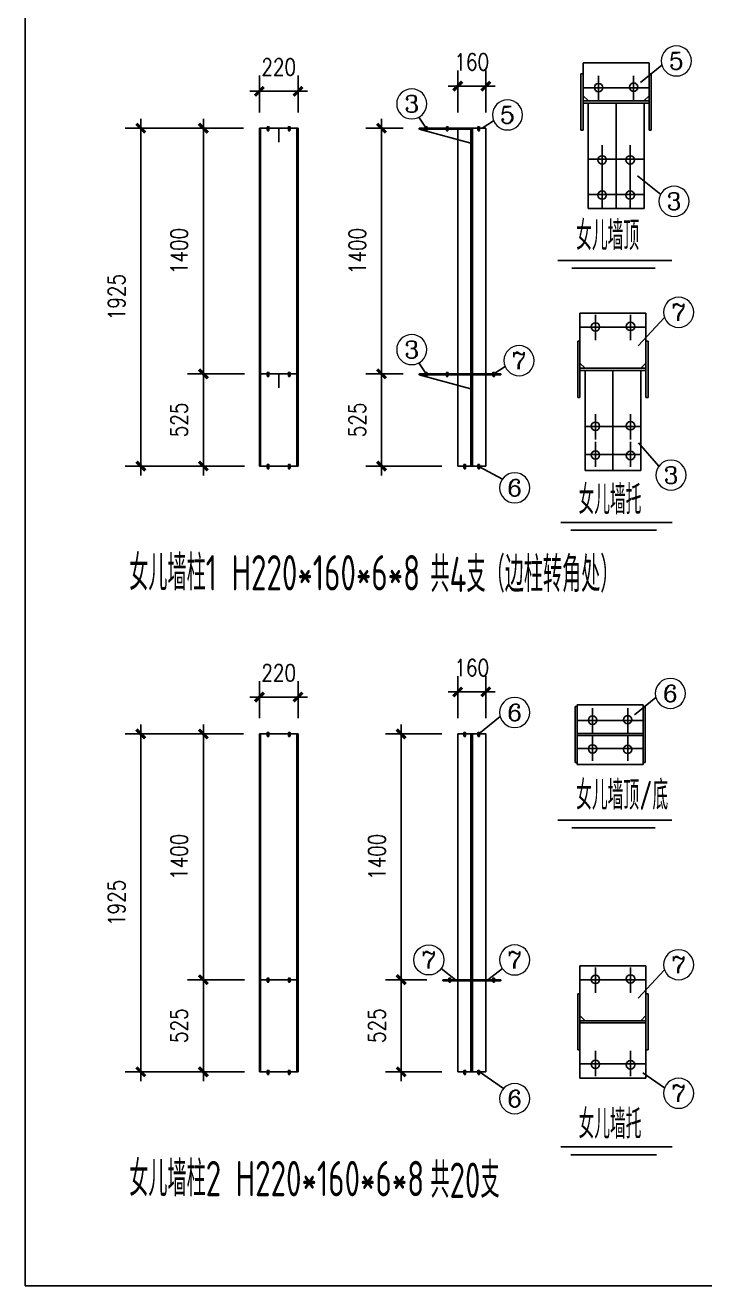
# Model space of a CAD drawing. Header units: millimetres. Extents: x 2451220 to 4527627, y -5186613 to -1639140.
# Drawn here: x 2500480 to 2504351, y -1821443 to -1814261 of the extents above; entities that cross this region are included whole.
import ezdxf
from ezdxf.enums import TextEntityAlignment as Align

# ---------------------------------------------------------------- set-up
doc = ezdxf.new("R2010")
doc.units = ezdxf.units.MM
doc.header["$LTSCALE"] = 1000
doc.header["$PDMODE"] = 34
doc.layers.add('钢架', color=7, linetype='Continuous', lineweight=25)
doc.styles.add('COMPLEX', font='COMPLEX')
doc.styles.add('DIM_FONT', font='simplex.shx', dxfattribs={"width": 0.8, "bigfont": 'hztxt.shx'})
doc.styles.add('hz', font='gbenor.shx', dxfattribs={"width": 0.75, "height": 100, "bigfont": 'gbcbig.shx'})
doc.styles.get("Standard").update_dxf_attribs({"font": 'txt', "bigfont": 'gbcbig.shx'})
doc.dimstyles.get("Standard").update_dxf_attribs({"dimscale": 100, "dimtxt": 3.5, "dimasz": 1, "dimexe": 2.5, "dimexo": 3, "dimgap": 1.5, "dimtad": 1, "dimdec": 0, "dimzin": 0, "dimdsep": 46, "dimtxsty": 'Standard', "dimblk": 'ARCHTICK', "dimcen": 0.09, "dimadec": 0, "dimazin": 0, "dimtfac": 1, "dimtdec": 0, "dimtix": 1, "dimtmove": 2, "dimatfit": 3, "dimldrblk": 'ARCHTICK', "dimfxl": 1, "dimtolj": 1, "dimtzin": 0, "dimarcsym": 0})

# ---------------------------------------------------------------- blocks, each defined once
blk = doc.blocks.new('_DIMX')
blk.add_line((-150, 0), (150, 0))
at = {"const_width": 50}
blk.add_lwpolyline([(-70, -70), (70, 70)], dxfattribs=at)
blk = doc.blocks.new('*D1352')
at = {"color": 3, "lineweight": -2}
for p, q in [((2501724.2, -1814847.3), (2501404.9, -1814847.3)), ((2501494.9, -1816247), (2501494.9, -1814847.7)), ((2501730.2, -1816247.3), (2501404.9, -1816247.3))]:
    blk.add_line(p, q, dxfattribs=at)
at = {"layer": 'Defpoints', "color": 0}
for p in [(2501494.9, -1814847.3), (2501814.2, -1814847.3), (2501820.2, -1816247.3)]:
    blk.add_point(p, dxfattribs=at)
at = {"color": 3, "lineweight": -2, "xscale": 0.36, "yscale": 0.36, "zscale": 0.36}
for p, rotation in [((2501494.9, -1814847.3), 90), ((2501494.9, -1816247.3), 270)]:
    blk.add_blockref('_DIMX', p, dxfattribs=dict(at, rotation=rotation))
at = {"color": 7, "insert": (2501356.9, -1815547.3), "char_height": 96, "attachment_point": 5, "rotation": 90, "style": 'DIM_FONT'}
blk.add_mtext('\\A1;1400', dxfattribs=at)
blk = doc.blocks.new('*D156')
at = {"color": 3, "lineweight": -2}
for p, q in [((2501404.9, -1814847.3), (2501048.8, -1814847.3)), ((2501138.8, -1816772), (2501138.8, -1814847.7)), ((2501724.2, -1816772.3), (2501048.8, -1816772.3))]:
    blk.add_line(p, q, dxfattribs=at)
at = {"layer": 'Defpoints', "color": 0}
for p in [(2501138.8, -1814847.3), (2501494.9, -1814847.3), (2501814.2, -1816772.3)]:
    blk.add_point(p, dxfattribs=at)
at = {"color": 3, "lineweight": -2, "xscale": 0.36, "yscale": 0.36, "zscale": 0.36}
for p, rotation in [((2501138.8, -1814847.3), 90), ((2501138.8, -1816772.3), 270)]:
    blk.add_blockref('_DIMX', p, dxfattribs=dict(at, rotation=rotation))
at = {"color": 7, "insert": (2501000.8, -1815809.8), "char_height": 96, "attachment_point": 5, "rotation": 90, "style": 'DIM_FONT'}
blk.add_mtext('\\A1;1925', dxfattribs=at)
blk = doc.blocks.new('*D1353')
at = {"color": 3, "lineweight": -2}
for p, q in [((2501640.2, -1816247.3), (2501404.9, -1816247.3)), ((2501494.9, -1816247.7), (2501494.9, -1816772)), ((2501730.2, -1816772.3), (2501404.9, -1816772.3))]:
    blk.add_line(p, q, dxfattribs=at)
at = {"layer": 'Defpoints', "color": 0}
for p in [(2501730.2, -1816247.3), (2501494.9, -1816772.3), (2501820.2, -1816772.3)]:
    blk.add_point(p, dxfattribs=at)
at = {"color": 3, "lineweight": -2, "xscale": 0.36, "yscale": 0.36, "zscale": 0.36}
for p, rotation in [((2501494.9, -1816247.3), 90), ((2501494.9, -1816772.3), 270)]:
    blk.add_blockref('_DIMX', p, dxfattribs=dict(at, rotation=rotation))
at = {"color": 7, "insert": (2501356.9, -1816509.8), "char_height": 96, "attachment_point": 5, "rotation": 90, "style": 'DIM_FONT'}
blk.add_mtext('\\A1;525', dxfattribs=at)
blk = doc.blocks.new('*D1354')
at = {"color": 3, "lineweight": -2}
for p, q in [((2501814.2, -1814757.3), (2501814.2, -1814547)), ((2502034.2, -1814757.3), (2502034.2, -1814547)), ((2501813.8, -1814637), (2501813.4, -1814637)), ((2502034.2, -1814637), (2501814.2, -1814637)), ((2502034.5, -1814637), (2502034.9, -1814637))]:
    blk.add_line(p, q, dxfattribs=at)
at = {"layer": 'Defpoints', "color": 0}
for p in [(2501814.2, -1814637), (2501814.2, -1814847.3), (2502034.2, -1814847.3)]:
    blk.add_point(p, dxfattribs=at)
at = {"color": 3, "lineweight": -2, "xscale": 0.36, "yscale": 0.36, "zscale": 0.36}
blk.add_blockref('_DIMX', (2501814.2, -1814637), dxfattribs=at)
at = {"color": 3, "lineweight": -2, "xscale": 0.36, "yscale": 0.36, "zscale": 0.36, "rotation": 180}
blk.add_blockref('_DIMX', (2502034.2, -1814637), dxfattribs=at)
at = {"color": 7, "insert": (2501924.2, -1814499), "char_height": 96, "attachment_point": 5, "style": 'DIM_FONT'}
blk.add_mtext('\\A1;220', dxfattribs=at)
blk = doc.blocks.new('*D157')
at = {"color": 3, "lineweight": -2}
for p, q in [((2502634, -1816247.3), (2502420.2, -1816247.3)), ((2502510.2, -1816772), (2502510.2, -1816247.7)), ((2502854, -1816772.3), (2502420.2, -1816772.3))]:
    blk.add_line(p, q, dxfattribs=at)
at = {"layer": 'Defpoints', "color": 0}
for p in [(2502510.2, -1816247.3), (2502724, -1816247.3), (2502944, -1816772.3)]:
    blk.add_point(p, dxfattribs=at)
at = {"color": 3, "lineweight": -2, "xscale": 0.36, "yscale": 0.36, "zscale": 0.36}
for p, rotation in [((2502510.2, -1816247.3), 90), ((2502510.2, -1816772.3), 270)]:
    blk.add_blockref('_DIMX', p, dxfattribs=dict(at, rotation=rotation))
at = {"color": 7, "insert": (2502372.2, -1816509.8), "char_height": 96, "attachment_point": 5, "rotation": 90, "style": 'DIM_FONT'}
blk.add_mtext('\\A1;525', dxfattribs=at)
blk = doc.blocks.new('*D158')
at = {"color": 3, "lineweight": -2}
for p, q in [((2502634, -1814847.3), (2502420.2, -1814847.3)), ((2502510.2, -1816247), (2502510.2, -1814847.7)), ((2502634, -1816247.3), (2502420.2, -1816247.3))]:
    blk.add_line(p, q, dxfattribs=at)
at = {"layer": 'Defpoints', "color": 0}
for p in [(2502510.2, -1814847.3), (2502724, -1814847.3), (2502724, -1816247.3)]:
    blk.add_point(p, dxfattribs=at)
at = {"color": 3, "lineweight": -2, "xscale": 0.36, "yscale": 0.36, "zscale": 0.36}
for p, rotation in [((2502510.2, -1814847.3), 90), ((2502510.2, -1816247.3), 270)]:
    blk.add_blockref('_DIMX', p, dxfattribs=dict(at, rotation=rotation))
at = {"color": 7, "insert": (2502372.2, -1815547.3), "char_height": 96, "attachment_point": 5, "rotation": 90, "style": 'DIM_FONT'}
blk.add_mtext('\\A1;1400', dxfattribs=at)
blk = doc.blocks.new('*D1355')
at = {"color": 3, "lineweight": -2}
for p, q in [((2502944, -1814757.3), (2502944, -1814517.9)), ((2503104, -1814757.3), (2503104, -1814517.9)), ((2502943.7, -1814607.9), (2502943.3, -1814607.9)), ((2503104, -1814607.9), (2502944, -1814607.9)), ((2503104.4, -1814607.9), (2503104.8, -1814607.9))]:
    blk.add_line(p, q, dxfattribs=at)
at = {"layer": 'Defpoints', "color": 0}
for p in [(2502944, -1814607.9), (2502944, -1814847.3), (2503104, -1814847.3)]:
    blk.add_point(p, dxfattribs=at)
at = {"color": 3, "lineweight": -2, "xscale": 0.36, "yscale": 0.36, "zscale": 0.36}
blk.add_blockref('_DIMX', (2502944, -1814607.9), dxfattribs=at)
at = {"color": 3, "lineweight": -2, "xscale": 0.36, "yscale": 0.36, "zscale": 0.36, "rotation": 180}
blk.add_blockref('_DIMX', (2503104, -1814607.9), dxfattribs=at)
at = {"color": 7, "insert": (2503024, -1814469.9), "char_height": 96, "attachment_point": 5, "style": 'DIM_FONT'}
blk.add_mtext('\\A1;160', dxfattribs=at)
blk = doc.blocks.new('*D1356')
at = {"color": 3, "lineweight": -2}
for p, q in [((2501724.2, -1818298.9), (2501404.9, -1818298.9)), ((2501494.9, -1819698.5), (2501494.9, -1818299.3)), ((2501730.2, -1819698.9), (2501404.9, -1819698.9))]:
    blk.add_line(p, q, dxfattribs=at)
at = {"layer": 'Defpoints', "color": 0}
for p in [(2501494.9, -1818298.9), (2501814.2, -1818298.9), (2501820.2, -1819698.9)]:
    blk.add_point(p, dxfattribs=at)
at = {"color": 3, "lineweight": -2, "xscale": 0.36, "yscale": 0.36, "zscale": 0.36}
for p, rotation in [((2501494.9, -1818298.9), 90), ((2501494.9, -1819698.9), 270)]:
    blk.add_blockref('_DIMX', p, dxfattribs=dict(at, rotation=rotation))
at = {"color": 7, "insert": (2501356.9, -1818998.9), "char_height": 96, "attachment_point": 5, "rotation": 90, "style": 'DIM_FONT'}
blk.add_mtext('\\A1;1400', dxfattribs=at)
blk = doc.blocks.new('*D159')
at = {"color": 3, "lineweight": -2}
for p, q in [((2501404.9, -1818298.9), (2501048.8, -1818298.9)), ((2501138.8, -1820223.5), (2501138.8, -1818299.3)), ((2501724.2, -1820223.9), (2501048.8, -1820223.9))]:
    blk.add_line(p, q, dxfattribs=at)
at = {"layer": 'Defpoints', "color": 0}
for p in [(2501138.8, -1818298.9), (2501494.9, -1818298.9), (2501814.2, -1820223.9)]:
    blk.add_point(p, dxfattribs=at)
at = {"color": 3, "lineweight": -2, "xscale": 0.36, "yscale": 0.36, "zscale": 0.36}
for p, rotation in [((2501138.8, -1818298.9), 90), ((2501138.8, -1820223.9), 270)]:
    blk.add_blockref('_DIMX', p, dxfattribs=dict(at, rotation=rotation))
at = {"color": 7, "insert": (2501000.8, -1819261.4), "char_height": 96, "attachment_point": 5, "rotation": 90, "style": 'DIM_FONT'}
blk.add_mtext('\\A1;1925', dxfattribs=at)
blk = doc.blocks.new('*D1357')
at = {"color": 3, "lineweight": -2}
for p, q in [((2501640.2, -1819698.9), (2501404.9, -1819698.9)), ((2501494.9, -1819699.3), (2501494.9, -1820223.5)), ((2501730.2, -1820223.9), (2501404.9, -1820223.9))]:
    blk.add_line(p, q, dxfattribs=at)
at = {"layer": 'Defpoints', "color": 0}
for p in [(2501730.2, -1819698.9), (2501494.9, -1820223.9), (2501820.2, -1820223.9)]:
    blk.add_point(p, dxfattribs=at)
at = {"color": 3, "lineweight": -2, "xscale": 0.36, "yscale": 0.36, "zscale": 0.36}
for p, rotation in [((2501494.9, -1819698.9), 90), ((2501494.9, -1820223.9), 270)]:
    blk.add_blockref('_DIMX', p, dxfattribs=dict(at, rotation=rotation))
at = {"color": 7, "insert": (2501356.9, -1819961.4), "char_height": 96, "attachment_point": 5, "rotation": 90, "style": 'DIM_FONT'}
blk.add_mtext('\\A1;525', dxfattribs=at)
blk = doc.blocks.new('*D1358')
at = {"color": 3, "lineweight": -2}
for p, q in [((2501814.2, -1818208.9), (2501814.2, -1817998.6)), ((2502034.2, -1818208.9), (2502034.2, -1817998.6)), ((2501813.8, -1818088.6), (2501813.4, -1818088.6)), ((2502034.2, -1818088.6), (2501814.2, -1818088.6)), ((2502034.5, -1818088.6), (2502034.9, -1818088.6))]:
    blk.add_line(p, q, dxfattribs=at)
at = {"layer": 'Defpoints', "color": 0}
for p in [(2501814.2, -1818088.6), (2501814.2, -1818298.9), (2502034.2, -1818298.9)]:
    blk.add_point(p, dxfattribs=at)
at = {"color": 3, "lineweight": -2, "xscale": 0.36, "yscale": 0.36, "zscale": 0.36}
blk.add_blockref('_DIMX', (2501814.2, -1818088.6), dxfattribs=at)
at = {"color": 3, "lineweight": -2, "xscale": 0.36, "yscale": 0.36, "zscale": 0.36, "rotation": 180}
blk.add_blockref('_DIMX', (2502034.2, -1818088.6), dxfattribs=at)
at = {"color": 7, "insert": (2501924.2, -1817950.6), "char_height": 96, "attachment_point": 5, "style": 'DIM_FONT'}
blk.add_mtext('\\A1;220', dxfattribs=at)
blk = doc.blocks.new('*D1359')
at = {"color": 3, "lineweight": -2}
for p, q in [((2502769, -1819698.9), (2502531.8, -1819698.9)), ((2502621.8, -1820223.5), (2502621.8, -1819699.3)), ((2502854, -1820223.9), (2502531.8, -1820223.9))]:
    blk.add_line(p, q, dxfattribs=at)
at = {"layer": 'Defpoints', "color": 0}
for p in [(2502621.8, -1819698.9), (2502859, -1819698.9), (2502944, -1820223.9)]:
    blk.add_point(p, dxfattribs=at)
at = {"color": 3, "lineweight": -2, "xscale": 0.36, "yscale": 0.36, "zscale": 0.36}
for p, rotation in [((2502621.8, -1819698.9), 90), ((2502621.8, -1820223.9), 270)]:
    blk.add_blockref('_DIMX', p, dxfattribs=dict(at, rotation=rotation))
at = {"color": 7, "insert": (2502483.8, -1819961.4), "char_height": 96, "attachment_point": 5, "rotation": 90, "style": 'DIM_FONT'}
blk.add_mtext('\\A1;525', dxfattribs=at)
blk = doc.blocks.new('*D1360')
at = {"color": 3, "lineweight": -2}
for p, q in [((2502854, -1818298.9), (2502531.8, -1818298.9)), ((2502621.8, -1819698.5), (2502621.8, -1818299.3)), ((2502769, -1819698.9), (2502531.8, -1819698.9))]:
    blk.add_line(p, q, dxfattribs=at)
at = {"layer": 'Defpoints', "color": 0}
for p in [(2502621.8, -1818298.9), (2502944, -1818298.9), (2502859, -1819698.9)]:
    blk.add_point(p, dxfattribs=at)
at = {"color": 3, "lineweight": -2, "xscale": 0.36, "yscale": 0.36, "zscale": 0.36}
for p, rotation in [((2502621.8, -1818298.9), 90), ((2502621.8, -1819698.9), 270)]:
    blk.add_blockref('_DIMX', p, dxfattribs=dict(at, rotation=rotation))
at = {"color": 7, "insert": (2502483.8, -1818998.9), "char_height": 96, "attachment_point": 5, "rotation": 90, "style": 'DIM_FONT'}
blk.add_mtext('\\A1;1400', dxfattribs=at)
blk = doc.blocks.new('*D1361')
at = {"color": 3, "lineweight": -2}
for p, q in [((2502944, -1818208.9), (2502944, -1817969.4)), ((2503104, -1818208.9), (2503104, -1817969.4)), ((2502943.7, -1818059.4), (2502943.3, -1818059.4)), ((2503104, -1818059.4), (2502944, -1818059.4)), ((2503104.4, -1818059.4), (2503104.8, -1818059.4))]:
    blk.add_line(p, q, dxfattribs=at)
at = {"layer": 'Defpoints', "color": 0}
for p in [(2502944, -1818059.4), (2502944, -1818298.9), (2503104, -1818298.9)]:
    blk.add_point(p, dxfattribs=at)
at = {"color": 3, "lineweight": -2, "xscale": 0.36, "yscale": 0.36, "zscale": 0.36}
blk.add_blockref('_DIMX', (2502944, -1818059.4), dxfattribs=at)
at = {"color": 3, "lineweight": -2, "xscale": 0.36, "yscale": 0.36, "zscale": 0.36, "rotation": 180}
blk.add_blockref('_DIMX', (2503104, -1818059.4), dxfattribs=at)
at = {"color": 7, "insert": (2503024, -1817921.4), "char_height": 96, "attachment_point": 5, "style": 'DIM_FONT'}
blk.add_mtext('\\A1;160', dxfattribs=at)
blk = doc.blocks.new('轴线标号')
at = {"lineweight": 13}
blk.add_circle((0, 0), 0.5, dxfattribs=at)
at = {"layer": '钢架', "lineweight": 13, "style": 'COMPLEX', "width": 1.041667}
blk.add_attdef('A', text='', height=0.56, dxfattribs=at).set_placement((-0.25, -0.28), (0.25, -0.28), align=Align.FIT)

msp = doc.modelspace()

# ---------------------------------------------------------------- linework, layer by layer
at = {"lineweight": -3}
for p, q in [((2503658.3, -1814475.1), (2503658.3, -1814858.4)), ((2503658.3, -1814475.1), (2504034.3, -1814475.1)), ((2504107.1, -1814487.5), (2503985, -1814586.6)), ((2504034.3, -1814475.1), (2504034.3, -1814858.4)), ((2503646.3, -1814538.4), (2503646.3, -1814858.4)), ((2503646.3, -1814538.4), (2503658.3, -1814538.4)), ((2503746.3, -1814692.4), (2503746.3, -1814548.4)), ((2503746.3, -1814548.4), (2503746.3, -1814692.4)), ((2503946.3, -1814692.4), (2503946.3, -1814548.4)), ((2503946.3, -1814548.4), (2503946.3, -1814692.4)), ((2504034.3, -1814538.4), (2504046.3, -1814538.4)), ((2504046.3, -1814538.4), (2504046.3, -1814858.4)), ((2503658.3, -1814662.4), (2503688.3, -1814692.4)), ((2504034.3, -1814662.4), (2504004.3, -1814692.4)), ((2503658.3, -1814692.4), (2504034.3, -1814692.4)), ((2503658.3, -1814704.4), (2504034.3, -1814704.4)), ((2503686.3, -1815304.4), (2503686.3, -1814704.4)), ((2503846.3, -1814704.4), (2503846.3, -1815304.4)), ((2503846.3, -1814704.4), (2503846.3, -1815304.4)), ((2504006.3, -1815304.4), (2504006.3, -1814704.4)), ((2503646.3, -1814858.4), (2503658.3, -1814858.4)), ((2504034.3, -1814858.4), (2504046.3, -1814858.4)), ((2503766.3, -1814944.4), (2503766.3, -1815304.4)), ((2503926.3, -1814944.4), (2503926.3, -1815304.4)), ((2503846.3, -1815024.4), (2503686.3, -1815024.4)), ((2503846.3, -1815024.4), (2504006.3, -1815024.4)), ((2504100.2, -1815224.3), (2503968.1, -1815118.9)), ((2503846.3, -1815224.4), (2503686.3, -1815224.4)), ((2503846.3, -1815224.4), (2504006.3, -1815224.4)), ((2503846.3, -1815304.4), (2503686.3, -1815304.4)), ((2503846.3, -1815304.4), (2504006.3, -1815304.4)), ((2503513.4, -1815600.6), (2504164.7, -1815600.6)), ((2503594.8, -1815644.3), (2504068.9, -1815644.3)), ((2503640.5, -1815901.5), (2503640.5, -1816381.5)), ((2503640.5, -1815901.5), (2504016.5, -1815901.5)), ((2503728.5, -1816055.5), (2503728.5, -1815911.5)), ((2503728.5, -1815911.5), (2503728.5, -1816055.5)), ((2503928.5, -1816055.5), (2503928.5, -1815911.5)), ((2503928.5, -1815911.5), (2503928.5, -1816055.5)), ((2504121.9, -1815925.8), (2503971.2, -1816087.1)), ((2504016.5, -1815901.5), (2504016.5, -1816381.5)), ((2503640.5, -1815981.5), (2504016.5, -1815981.5)), ((2503628.5, -1816061.5), (2503628.5, -1816381.5)), ((2503628.5, -1816061.5), (2503640.5, -1816061.5)), ((2504016.5, -1816061.5), (2504028.5, -1816061.5)), ((2504028.5, -1816061.5), (2504028.5, -1816381.5)), ((2503640.5, -1816185.5), (2503670.5, -1816215.5)), ((2503640.5, -1816215.5), (2504016.5, -1816215.5)), ((2503640.5, -1816227.5), (2504016.5, -1816227.5)), ((2504016.5, -1816185.5), (2503986.5, -1816215.5)), ((2503628.5, -1816381.5), (2503640.5, -1816381.5)), ((2504016.5, -1816381.5), (2504028.5, -1816381.5)), ((2503728.5, -1816621.5), (2503728.5, -1816477.5)), ((2503728.5, -1816477.5), (2503728.5, -1816621.5)), ((2503928.5, -1816621.5), (2503928.5, -1816477.5)), ((2503928.5, -1816477.5), (2503928.5, -1816621.5)), ((2503728.5, -1816633.5), (2503728.5, -1816777.5)), ((2503728.5, -1816777.5), (2503728.5, -1816633.5)), ((2503928.5, -1816633.5), (2503928.5, -1816777.5)), ((2503928.5, -1816777.5), (2503928.5, -1816633.5)), ((2503670, -1816797.5), (2503987, -1816797.5)), ((2503531.3, -1817093.4), (2504166, -1817093.4)), ((2503589, -1817138.5), (2504076.2, -1817138.5)), ((2504073, -1818091.3), (2503951, -1818190.5)), ((2503612.2, -1818142.3), (2503612.2, -1818462.3)), ((2503612.2, -1818142.3), (2503624.2, -1818142.3)), ((2503624.2, -1818132.3), (2503624.2, -1818472.3)), ((2503624.2, -1818132.3), (2504000.2, -1818132.3)), ((2503712.2, -1818296.3), (2503712.2, -1818152.3)), ((2503712.2, -1818152.3), (2503712.2, -1818296.3)), ((2503912.2, -1818296.3), (2503912.2, -1818152.3)), ((2503912.2, -1818152.3), (2503912.2, -1818296.3)), ((2504000.2, -1818132.3), (2504000.2, -1818472.3)), ((2504000.2, -1818142.3), (2504012.2, -1818142.3)), ((2504012.2, -1818142.3), (2504012.2, -1818462.3)), ((2503186.1, -1818199.8), (2503064, -1818298.9)), ((2503624.2, -1818296.3), (2504000.2, -1818296.3)), ((2503624.2, -1818296.3), (2504000.2, -1818296.3)), ((2503624.2, -1818308.3), (2504000.2, -1818308.3)), ((2503624.2, -1818308.3), (2504000.2, -1818308.3)), ((2503712.2, -1818308.3), (2503712.2, -1818452.3)), ((2503712.2, -1818452.3), (2503712.2, -1818308.3)), ((2503912.2, -1818308.3), (2503912.2, -1818452.3)), ((2503912.2, -1818452.3), (2503912.2, -1818308.3)), ((2503612.2, -1818462.3), (2503624.2, -1818462.3)), ((2503612.2, -1818462.3), (2503624.2, -1818462.3)), ((2503624.2, -1818472.3), (2504000.2, -1818472.3)), ((2504000.2, -1818462.3), (2504012.2, -1818462.3)), ((2504000.2, -1818462.3), (2504012.2, -1818462.3)), ((2503513.4, -1818789.4), (2504164.7, -1818789.4)), ((2503594.8, -1818833), (2504068.9, -1818833)), ((2503640.5, -1819619.2), (2503640.5, -1820099.2)), ((2503640.5, -1819619.2), (2504016.5, -1819619.2)), ((2503728.5, -1819773.2), (2503728.5, -1819629.2)), ((2503728.5, -1819629.2), (2503728.5, -1819773.2)), ((2503928.5, -1819773.2), (2503928.5, -1819629.2)), ((2503928.5, -1819629.2), (2503928.5, -1819773.2)), ((2504016.5, -1819619.2), (2504016.5, -1820099.2)), ((2502849.3, -1819636.1), (2502931.6, -1819698.9)), ((2503198.8, -1819636.1), (2503116.5, -1819698.9)), ((2503640.5, -1819699.2), (2504016.5, -1819699.2)), ((2504121.9, -1819643.5), (2503971.2, -1819804.8)), ((2503628.5, -1819779.2), (2503628.5, -1820099.2)), ((2503628.5, -1819779.2), (2503640.5, -1819779.2)), ((2503640.5, -1820259.2), (2503640.5, -1819779.2)), ((2504016.5, -1819779.2), (2504028.5, -1819779.2)), ((2504016.5, -1820259.2), (2504016.5, -1819779.2)), ((2504028.5, -1819779.2), (2504028.5, -1820099.2)), ((2503640.5, -1819903.2), (2503670.5, -1819933.2)), ((2504016.5, -1819903.2), (2503986.5, -1819933.2)), ((2503640.5, -1819933.2), (2504016.5, -1819933.2)), ((2503640.5, -1819945.2), (2504016.5, -1819945.2)), ((2503628.5, -1820099.2), (2503640.5, -1820099.2)), ((2503728.5, -1820105.2), (2503728.5, -1820249.2)), ((2503728.5, -1820249.2), (2503728.5, -1820105.2)), ((2503928.5, -1820105.2), (2503928.5, -1820249.2)), ((2503928.5, -1820249.2), (2503928.5, -1820105.2)), ((2504016.5, -1820099.2), (2504028.5, -1820099.2)), ((2503640.5, -1820179.2), (2504016.5, -1820179.2)), ((2503640.5, -1820259.2), (2504016.5, -1820259.2)), ((2503531.3, -1820651), (2504166, -1820651)), ((2503589, -1820696.1), (2504076.2, -1820696.1))]:
    msp.add_line(p, q, dxfattribs=at)
at = {"color": 2, "lineweight": -3}
for p, q in [((2503658.3, -1814618.4), (2504034.3, -1814618.4)), ((2503658.3, -1814618.4), (2504034.3, -1814618.4)), ((2503640.5, -1815981.5), (2504016.5, -1815981.5)), ((2503640.5, -1815981.5), (2504016.5, -1815981.5)), ((2503670, -1816547.5), (2503987, -1816547.5)), ((2503670, -1816707.5), (2503987, -1816707.5)), ((2503624.2, -1818222.3), (2504000.2, -1818222.3)), ((2503624.2, -1818222.3), (2504000.2, -1818222.3)), ((2503624.2, -1818382.3), (2504000.2, -1818382.3)), ((2503624.2, -1818382.3), (2504000.2, -1818382.3)), ((2503640.5, -1819699.2), (2504016.5, -1819699.2)), ((2503640.5, -1819699.2), (2504016.5, -1819699.2)), ((2503640.5, -1820179.2), (2504016.5, -1820179.2)), ((2503640.5, -1820179.2), (2504016.5, -1820179.2))]:
    msp.add_line(p, q, dxfattribs=at)
for p, q in [((2502722.8, -1814784.4), (2502764, -1814847.3)), ((2503083.3, -1814847.3), (2503148.4, -1814804.9)), ((2502034.2, -1814847.3), (2501814.2, -1814847.3)), ((2501814.2, -1816772.3), (2501814.2, -1814847.3)), ((2501820.2, -1816772.3), (2501820.2, -1814847.3)), ((2501864.2, -1814835.4), (2501864.2, -1814866.2)), ((2501924.2, -1814847.3), (2501924.2, -1814927.3)), ((2501984.2, -1814835.4), (2501984.2, -1814866.2)), ((2502028.2, -1816772.3), (2502028.2, -1814847.3)), ((2502034.2, -1816772.3), (2502034.2, -1814847.3)), ((2503019, -1814847.3), (2502724, -1814847.3)), ((2502724, -1814847.3), (2502724, -1814853.3)), ((2502724, -1814853.3), (2503019, -1814853.3)), ((2502724, -1814853.3), (2503019, -1814933.3)), ((2502764, -1814835.4), (2502764, -1814866.2)), ((2502884, -1814835.4), (2502884, -1814866.2)), ((2502944, -1816772.3), (2502944, -1814847.3)), ((2502944, -1814847.3), (2503104, -1814847.3)), ((2503019, -1816772.3), (2503019, -1814847.3)), ((2503029, -1816772.3), (2503029, -1814847.3)), ((2503064, -1814835.4), (2503064, -1814866.2)), ((2503104, -1816772.3), (2503104, -1814847.3)), ((2502028.2, -1816247.3), (2501820.2, -1816247.3)), ((2501864.2, -1816235.4), (2501864.2, -1816266.2)), ((2501924.2, -1816247.3), (2501924.2, -1816327.3)), ((2501984.2, -1816235.4), (2501984.2, -1816266.2)), ((2502722.8, -1816184.4), (2502764, -1816247.3)), ((2503019, -1816247.3), (2502724, -1816247.3)), ((2502724, -1816247.3), (2502724, -1816253.3)), ((2502724, -1816253.3), (2503019, -1816253.3)), ((2502724, -1816253.3), (2503019, -1816333.3)), ((2502764, -1816235.4), (2502764, -1816266.2)), ((2502884, -1816235.4), (2502884, -1816266.2)), ((2503029, -1816247.3), (2503189, -1816247.3)), ((2503189, -1816253.3), (2503029, -1816253.3)), ((2503149, -1816247.3), (2503214.2, -1816204.9)), ((2503149, -1816235.4), (2503149, -1816266.2)), ((2503189, -1816247.3), (2503189, -1816253.3)), ((2503670, -1816797.5), (2503670, -1816227.5)), ((2503828.5, -1816797.5), (2503828.5, -1816227.5)), ((2503987, -1816797.5), (2503987, -1816227.5)), ((2504089.8, -1816773.5), (2503974.2, -1816640)), ((2502034.2, -1816772.3), (2501814.2, -1816772.3)), ((2501864.2, -1816760.4), (2501864.2, -1816791.2)), ((2501984.2, -1816760.4), (2501984.2, -1816791.2)), ((2502028.2, -1816772.3), (2502034.2, -1816772.3)), ((2502944, -1816772.3), (2503104, -1816772.3)), ((2502984, -1816760.4), (2502984, -1816791.2)), ((2503064, -1816760.4), (2503064, -1816791.2)), ((2503199, -1816846.5), (2503064, -1816775.8)), ((2502034.2, -1818298.9), (2501814.2, -1818298.9)), ((2501814.2, -1820223.9), (2501814.2, -1818298.9)), ((2501820.2, -1820223.9), (2501820.2, -1818298.9)), ((2501864.2, -1818286.9), (2501864.2, -1818317.7)), ((2501984.2, -1818286.9), (2501984.2, -1818317.7)), ((2502028.2, -1820223.9), (2502028.2, -1818298.9)), ((2502034.2, -1820223.9), (2502034.2, -1818298.9)), ((2502944, -1820223.9), (2502944, -1818298.9)), ((2502944, -1818298.9), (2503104, -1818298.9)), ((2502984, -1818286.9), (2502984, -1818317.7)), ((2503019, -1820223.9), (2503019, -1818298.9)), ((2503029, -1820223.9), (2503029, -1818298.9)), ((2503064, -1818286.9), (2503064, -1818317.7)), ((2503104, -1820223.9), (2503104, -1818298.9)), ((2502028.2, -1819698.9), (2501820.2, -1819698.9)), ((2501864.2, -1819686.9), (2501864.2, -1819717.7)), ((2501984.2, -1819686.9), (2501984.2, -1819717.7)), ((2503019, -1819698.9), (2502859, -1819698.9)), ((2502859, -1819698.9), (2502859, -1819704.9)), ((2502899, -1819686.9), (2502899, -1819717.7)), ((2503029, -1819698.9), (2503189, -1819698.9)), ((2503149, -1819686.9), (2503149, -1819717.7)), ((2503189, -1819698.9), (2503189, -1819704.9)), ((2502859, -1819704.9), (2503019, -1819704.9)), ((2503189, -1819704.9), (2503029, -1819704.9)), ((2502034.2, -1820223.9), (2501814.2, -1820223.9)), ((2501864.2, -1820211.9), (2501864.2, -1820242.7)), ((2501984.2, -1820211.9), (2501984.2, -1820242.7)), ((2502028.2, -1820223.9), (2502034.2, -1820223.9)), ((2502944, -1820223.9), (2503104, -1820223.9)), ((2502984, -1820211.9), (2502984, -1820242.7)), ((2503064, -1820211.9), (2503064, -1820242.7)), ((2503204.8, -1820319.5), (2503068.8, -1820223.9)), ((2504122.9, -1820314.3), (2503998.5, -1820230))]:
    msp.add_line(p, q)
for points in [[(2500480.2, -1814083.6), (2509397.5, -1814083.6), (2509397.5, -1821443), (2500480.2, -1821443)], [(2501859.4, -1814839.4), (2501868.7, -1814839.4), (2501868.7, -1814859.5), (2501859.4, -1814859.5)], [(2501988.9, -1814839.4), (2501979.7, -1814839.4), (2501979.7, -1814859.5), (2501988.9, -1814859.5)], [(2502759.3, -1814839.4), (2502768.6, -1814839.4), (2502768.6, -1814859.5), (2502759.3, -1814859.5)], [(2502879.3, -1814839.4), (2502888.6, -1814839.4), (2502888.6, -1814859.5), (2502879.3, -1814859.5)], [(2503068.8, -1814839.4), (2503059.5, -1814839.4), (2503059.5, -1814859.5), (2503068.8, -1814859.5)], [(2501859.4, -1816239.4), (2501868.7, -1816239.4), (2501868.7, -1816259.5), (2501859.4, -1816259.5)], [(2501988.9, -1816239.4), (2501979.7, -1816239.4), (2501979.7, -1816259.5), (2501988.9, -1816259.5)], [(2502759.3, -1816239.4), (2502768.6, -1816239.4), (2502768.6, -1816259.5), (2502759.3, -1816259.5)], [(2502879.3, -1816239.4), (2502888.6, -1816239.4), (2502888.6, -1816259.5), (2502879.3, -1816259.5)], [(2503153.8, -1816239.4), (2503144.5, -1816239.4), (2503144.5, -1816259.5), (2503153.8, -1816259.5)], [(2501859.4, -1816764.4), (2501868.7, -1816764.4), (2501868.7, -1816784.5), (2501859.4, -1816784.5)], [(2501988.9, -1816764.4), (2501979.7, -1816764.4), (2501979.7, -1816784.5), (2501988.9, -1816784.5)], [(2502979.3, -1816764.4), (2502988.6, -1816764.4), (2502988.6, -1816784.5), (2502979.3, -1816784.5)], [(2503068.8, -1816764.4), (2503059.5, -1816764.4), (2503059.5, -1816784.5), (2503068.8, -1816784.5)], [(2501859.4, -1818290.9), (2501868.7, -1818290.9), (2501868.7, -1818311.1), (2501859.4, -1818311.1)], [(2501988.9, -1818290.9), (2501979.7, -1818290.9), (2501979.7, -1818311.1), (2501988.9, -1818311.1)], [(2502979.3, -1818290.9), (2502988.6, -1818290.9), (2502988.6, -1818311.1), (2502979.3, -1818311.1)], [(2503068.8, -1818290.9), (2503059.5, -1818290.9), (2503059.5, -1818311.1), (2503068.8, -1818311.1)], [(2501859.4, -1819690.9), (2501868.7, -1819690.9), (2501868.7, -1819711.1), (2501859.4, -1819711.1)], [(2501988.9, -1819690.9), (2501979.7, -1819690.9), (2501979.7, -1819711.1), (2501988.9, -1819711.1)], [(2502894.3, -1819690.9), (2502903.6, -1819690.9), (2502903.6, -1819711.1), (2502894.3, -1819711.1)], [(2503153.8, -1819690.9), (2503144.5, -1819690.9), (2503144.5, -1819711.1), (2503153.8, -1819711.1)], [(2501859.4, -1820215.9), (2501868.7, -1820215.9), (2501868.7, -1820236.1), (2501859.4, -1820236.1)], [(2501988.9, -1820215.9), (2501979.7, -1820215.9), (2501979.7, -1820236.1), (2501988.9, -1820236.1)], [(2502979.3, -1820215.9), (2502988.6, -1820215.9), (2502988.6, -1820236.1), (2502979.3, -1820236.1)], [(2503068.8, -1820215.9), (2503059.5, -1820215.9), (2503059.5, -1820236.1), (2503068.8, -1820236.1)]]:
    msp.add_lwpolyline(points, close=True)
at = {"lineweight": -3}
for centre in [(2503746.3, -1814616.4), (2503946.3, -1814613.6), (2503766.3, -1815028.4), (2503926.3, -1815028.4), (2503766.3, -1815228.4), (2503926.3, -1815228.4), (2503728.5, -1815979.5), (2503928.5, -1815976.7), (2503728.5, -1816545.5), (2503928.5, -1816542.7), (2503728.5, -1816709.5), (2503928.5, -1816712.3), (2503712.2, -1818220.3), (2503912.2, -1818217.5), (2503712.2, -1818384.3), (2503912.2, -1818387.1), (2503728.5, -1819697.2), (2503928.5, -1819694.4), (2503728.5, -1820181.2), (2503928.5, -1820184)]:
    msp.add_circle(centre, 24, dxfattribs=at)

# ---------------------------------------------------------------- block references
ref = msp.add_blockref('轴线标号', (2504189.6, -1814464.2), dxfattribs=dict(xscale=-171.5486016664654, yscale=171.5486016664654, zscale=171.5486016665882))
ref.add_attrib('A', '5', dxfattribs={"layer": '钢架', "lineweight": 13, "height": 96.1, "style": 'COMPLEX', "width": 1.339286}).set_placement((2504146.7, -1814512.2), (2504232.5, -1814512.2), align=Align.FIT)
ref = msp.add_blockref('轴线标号', (2502682.1, -1814708.9), dxfattribs=dict(xscale=-171.5486016664654, yscale=171.5486016664654, zscale=171.5486016665882))
ref.add_attrib('A', '3', dxfattribs={"layer": '钢架', "lineweight": 13, "height": 96.1, "style": 'COMPLEX', "width": 1.339286}).set_placement((2502639.2, -1814756.9), (2502725, -1814756.9), align=Align.FIT)
ref = msp.add_blockref('轴线标号', (2503227.6, -1814771.9), dxfattribs=dict(xscale=-171.5486016664654, yscale=171.5486016664654, zscale=171.5486016665882))
ref.add_attrib('A', '5', dxfattribs={"layer": '钢架', "lineweight": 13, "height": 96.1, "style": 'COMPLEX', "width": 1.339286}).set_placement((2503184.7, -1814819.9), (2503270.5, -1814819.9), align=Align.FIT)
ref = msp.add_blockref('轴线标号', (2504176.3, -1815263.9), dxfattribs=dict(xscale=-171.5486016664654, yscale=171.5486016664654, zscale=171.5486016665882))
ref.add_attrib('A', '3', dxfattribs={"layer": '钢架', "lineweight": 13, "height": 96.1, "style": 'COMPLEX', "width": 1.339286}).set_placement((2504133.4, -1815311.9), (2504219.2, -1815311.9), align=Align.FIT)
ref = msp.add_blockref('轴线标号', (2504202.5, -1815896.3), dxfattribs=dict(xscale=-171.5486016664654, yscale=171.5486016664654, zscale=171.5486016665882))
ref.add_attrib('A', '7', dxfattribs={"layer": '钢架', "lineweight": 13, "height": 96.1, "style": 'COMPLEX', "width": 1.339286}).set_placement((2504159.6, -1815944.3), (2504245.4, -1815944.3), align=Align.FIT)
ref = msp.add_blockref('轴线标号', (2502682.1, -1816108.9), dxfattribs=dict(xscale=-171.5486016664654, yscale=171.5486016664654, zscale=171.5486016665882))
ref.add_attrib('A', '3', dxfattribs={"layer": '钢架', "lineweight": 13, "height": 96.1, "style": 'COMPLEX', "width": 1.339286}).set_placement((2502639.2, -1816156.9), (2502725, -1816156.9), align=Align.FIT)
ref = msp.add_blockref('轴线标号', (2503293.4, -1816171.9), dxfattribs=dict(xscale=-171.5486016664654, yscale=171.5486016664654, zscale=171.5486016665882))
ref.add_attrib('A', '7', dxfattribs={"layer": '钢架', "lineweight": 13, "height": 96.1, "style": 'COMPLEX', "width": 1.339286}).set_placement((2503250.5, -1816219.9), (2503336.2, -1816219.9), align=Align.FIT)
ref = msp.add_blockref('轴线标号', (2504159.1, -1816824.1), dxfattribs=dict(xscale=-171.5486016664654, yscale=171.5486016664654, zscale=171.5486016665882))
ref.add_attrib('A', '3', dxfattribs={"layer": '钢架', "lineweight": 13, "height": 96.1, "style": 'COMPLEX', "width": 1.339286}).set_placement((2504116.2, -1816872.2), (2504202, -1816872.2), align=Align.FIT)
ref = msp.add_blockref('轴线标号', (2503268.6, -1816896.6), dxfattribs=dict(xscale=-171.5486016664654, yscale=171.5486016664654, zscale=171.5486016665882))
ref.add_attrib('A', '6', dxfattribs={"layer": '钢架', "lineweight": 13, "height": 96.1, "style": 'COMPLEX', "width": 1.339286}).set_placement((2503225.8, -1816944.6), (2503311.5, -1816944.6), align=Align.FIT)
ref = msp.add_blockref('轴线标号', (2504155.5, -1818068), dxfattribs=dict(xscale=-171.5486016664654, yscale=171.5486016664654, zscale=171.5486016665882))
ref.add_attrib('A', '6', dxfattribs={"layer": '钢架', "lineweight": 13, "height": 96.1, "style": 'COMPLEX', "width": 1.339286}).set_placement((2504112.7, -1818116.1), (2504198.4, -1818116.1), align=Align.FIT)
ref = msp.add_blockref('轴线标号', (2503268.6, -1818176.5), dxfattribs=dict(xscale=-171.5486016664654, yscale=171.5486016664654, zscale=171.5486016665882))
ref.add_attrib('A', '6', dxfattribs={"layer": '钢架', "lineweight": 13, "height": 96.1, "style": 'COMPLEX', "width": 1.339286}).set_placement((2503225.8, -1818224.5), (2503311.5, -1818224.5), align=Align.FIT)
ref = msp.add_blockref('轴线标号', (2502779.5, -1819586.4), dxfattribs=dict(xscale=171.5486016664654, yscale=171.5486016664654, zscale=171.5486016665882))
ref.add_attrib('A', '7', dxfattribs={"layer": '钢架', "lineweight": 13, "height": 96.1, "style": 'COMPLEX', "width": 1.339286}).set_placement((2502736.6, -1819634.4), (2502822.3, -1819634.4), align=Align.FIT)
ref = msp.add_blockref('轴线标号', (2503268.6, -1819586.4), dxfattribs=dict(xscale=-171.5486016664654, yscale=171.5486016664654, zscale=171.5486016665882))
ref.add_attrib('A', '7', dxfattribs={"layer": '钢架', "lineweight": 13, "height": 96.1, "style": 'COMPLEX', "width": 1.339286}).set_placement((2503225.8, -1819634.4), (2503311.5, -1819634.4), align=Align.FIT)
ref = msp.add_blockref('轴线标号', (2504202.5, -1819614), dxfattribs=dict(xscale=-171.5486016664654, yscale=171.5486016664654, zscale=171.5486016665882))
ref.add_attrib('A', '7', dxfattribs={"layer": '钢架', "lineweight": 13, "height": 96.1, "style": 'COMPLEX', "width": 1.339286}).set_placement((2504159.6, -1819662.1), (2504245.4, -1819662.1), align=Align.FIT)
ref = msp.add_blockref('轴线标号', (2504202.6, -1820346), dxfattribs=dict(xscale=-171.5486016664654, yscale=171.5486016664654, zscale=171.5486016665882))
ref.add_attrib('A', '7', dxfattribs={"layer": '钢架', "lineweight": 13, "height": 96.1, "style": 'COMPLEX', "width": 1.339286}).set_placement((2504159.7, -1820394.1), (2504245.5, -1820394.1), align=Align.FIT)
ref = msp.add_blockref('轴线标号', (2503268.6, -1820376.7), dxfattribs=dict(xscale=-171.5486016664654, yscale=171.5486016664654, zscale=171.5486016665882))
ref.add_attrib('A', '6', dxfattribs={"layer": '钢架', "lineweight": 13, "height": 96.1, "style": 'COMPLEX', "width": 1.339286}).set_placement((2503225.8, -1820424.8), (2503311.5, -1820424.8), align=Align.FIT)

# ---------------------------------------------------------------- texts
at = {"layer": '钢架', "lineweight": 13, "attachment_point": 1, "style": 'hz'}
for s, insert, char_height, width in [(' 女儿墙顶', (2503551.6, -1815376.3), 165.89, 679.848), (' 女儿墙托', (2503565, -1816881.1), 165.89, 679.848), ('女儿墙柱1 H220*160*6*8', (2501073.1, -1817279.8), 201.6, 2246.886), (' 女儿墙顶/底', (2503551.6, -1818565.1), 165.89, 679.848), (' 女儿墙托', (2503565, -1820438.8), 165.89, 679.848), ('女儿墙柱2 H220*160*6*8', (2501073.1, -1820731.4), 201.6, 2246.886)]:
    msp.add_mtext(s, dxfattribs=dict(at, insert=insert, char_height=char_height, width=width))
at = {"layer": '钢架', "lineweight": 13, "char_height": 201.6, "attachment_point": 1, "style": 'hz'}
for s, insert in [('共4支（边柱转角处）', (2502788.4, -1817289)), ('共20支', (2502788.4, -1820740.5))]:
    msp.add_mtext_dynamic_manual_height_columns(s, width=1506.743, gutter_width=12.5, heights=[336], dxfattribs=dict(at, insert=insert)).dxf.set("width", 2246.886)

# ---------------------------------------------------------------- dimensions: what is measured, and where the dimension line sits
for base, p1, p2, picture, middle in [((2501814.2, -1814637), (2502034.2, -1814847.3), (2501814.2, -1814847.3), '*D1354', (2501924.2, -1814499)), ((2502944, -1814607.9), (2503104, -1814847.3), (2502944, -1814847.3), '*D1355', (2503024, -1814469.9)), ((2501814.2, -1818088.6), (2502034.2, -1818298.9), (2501814.2, -1818298.9), '*D1358', (2501924.2, -1817950.6)), ((2502944, -1818059.4), (2503104, -1818298.9), (2502944, -1818298.9), '*D1361', (2503024, -1817921.4))]:
    dim = msp.add_linear_dim(base=base, p1=p1, p2=p2, dimstyle='Standard', override={"dimscale": 1.2, "dimtxt": 80, "dimasz": 0.3, "dimexe": 75, "dimexo": 75, "dimgap": 75, "dimtxsty": 'DIM_FONT', "dimblk1": '_DIMX', "dimblk2": '_DIMX', "dimsah": 1, "dimclrd": 3, "dimclre": 3, "dimclrt": 7, "dimldrblk": '_DIMX'})
    dim.commit()
    dim.dimension.update_dxf_attribs({"geometry": picture, "text_midpoint": middle})
for base, p1, p2, picture, middle in [((2501138.8, -1814847.3), (2501814.2, -1816772.3), (2501494.9, -1814847.3), '*D156', (2501000.8, -1815809.8)), ((2501494.9, -1814847.3), (2501820.2, -1816247.3), (2501814.2, -1814847.3), '*D1352', (2501356.9, -1815547.3)), ((2502510.2, -1814847.3), (2502724, -1816247.3), (2502724, -1814847.3), '*D158', (2502372.2, -1815547.3)), ((2501494.9, -1816772.3), (2501730.2, -1816247.3), (2501820.2, -1816772.3), '*D1353', (2501356.9, -1816509.8)), ((2502510.2, -1816247.3), (2502944, -1816772.3), (2502724, -1816247.3), '*D157', (2502372.2, -1816509.8)), ((2501138.8, -1818298.9), (2501814.2, -1820223.9), (2501494.9, -1818298.9), '*D159', (2501000.8, -1819261.4)), ((2501494.9, -1818298.9), (2501820.2, -1819698.9), (2501814.2, -1818298.9), '*D1356', (2501356.9, -1818998.9)), ((2502621.8, -1818298.9), (2502859, -1819698.9), (2502944, -1818298.9), '*D1360', (2502483.8, -1818998.9)), ((2501494.9, -1820223.9), (2501730.2, -1819698.9), (2501820.2, -1820223.9), '*D1357', (2501356.9, -1819961.4)), ((2502621.8, -1819698.9), (2502944, -1820223.9), (2502859, -1819698.9), '*D1359', (2502483.8, -1819961.4))]:
    dim = msp.add_linear_dim(base=base, p1=p1, p2=p2, angle=90, dimstyle='Standard', override={"dimscale": 1.2, "dimtxt": 80, "dimasz": 0.3, "dimexe": 75, "dimexo": 75, "dimgap": 75, "dimtxsty": 'DIM_FONT', "dimblk1": '_DIMX', "dimblk2": '_DIMX', "dimsah": 1, "dimclrd": 3, "dimclre": 3, "dimclrt": 7, "dimldrblk": '_DIMX'})
    dim.commit()
    dim.dimension.update_dxf_attribs({"geometry": picture, "text_midpoint": middle})

doc.saveas('drawing.dxf')
